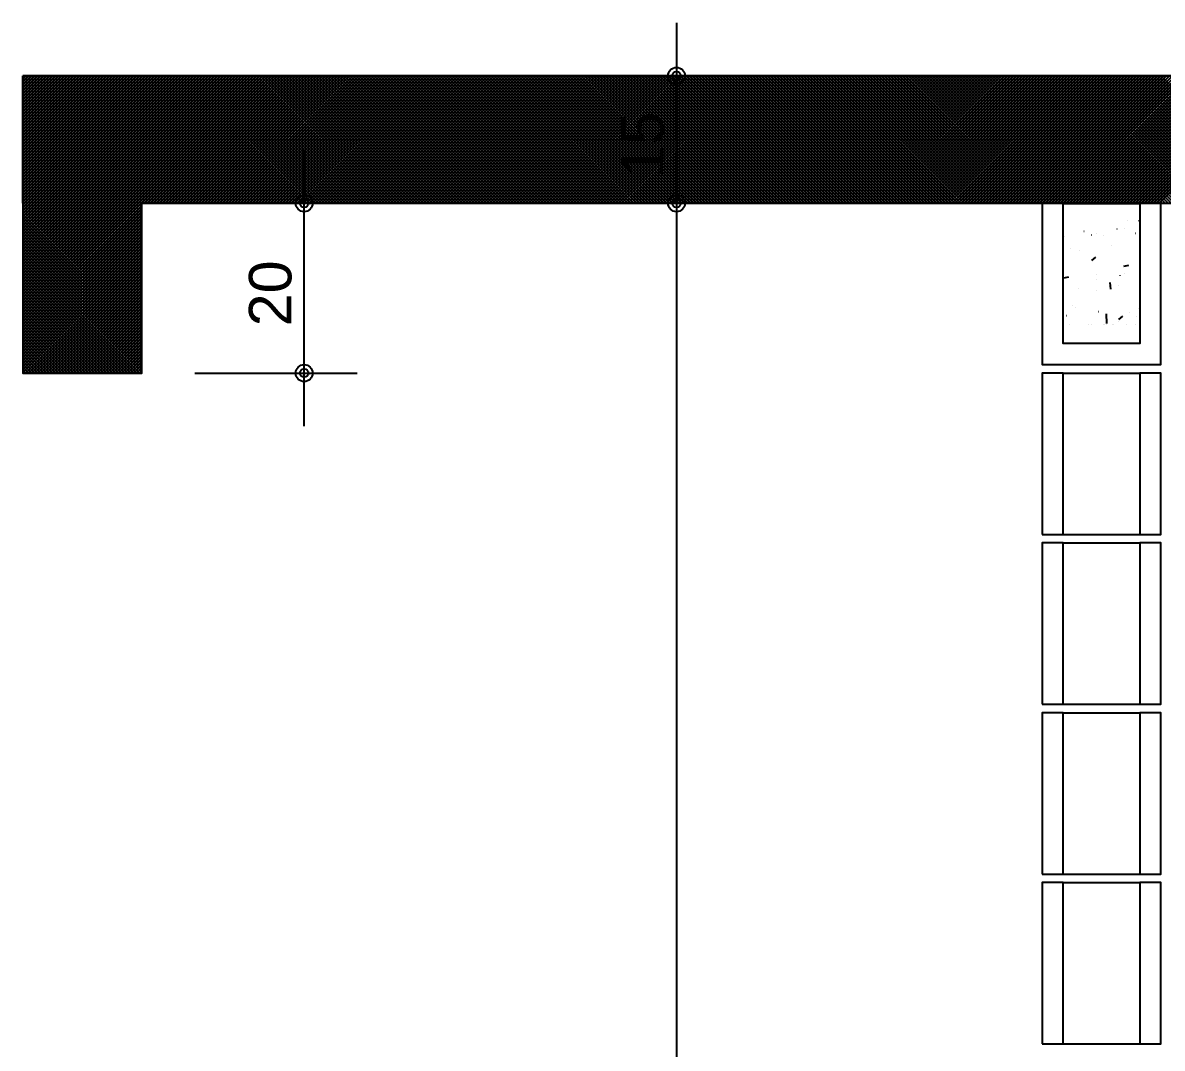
# Model space of a CAD drawing. Extents: x 0 to 119, y 0 to 84.
# Drawn here: x 46.66 to 52.02, y 41 to 45.83 of the extents above; entities that cross this region are included whole.
import ezdxf

# ---------------------------------------------------------------- set-up
doc = ezdxf.new("R2010")
doc.units = 0
doc.header["$MEASUREMENT"] = 0
for name, color, linetype in [('10', 252, 'CONTINUOUS'), ('29', 9, 'CONTINUOUS'), ('32', 250, 'CONTINUOUS'), ('6', 178, 'CONTINUOUS'), ('9', 8, 'CONTINUOUS')]:
    doc.layers.add(name, color=color, linetype=linetype)
doc.styles.add('TQS_ARIAL', font='arial.ttf')

msp = doc.modelspace()

# ---------------------------------------------------------------- linework, layer by layer
at = {"layer": '10', "color": 252, "linetype": 'Continuous'}
for p, q in [((51.556055, 44.979091), (51.916055, 44.979091)), ((51.556055, 44.978013), (51.916055, 44.978013)), ((51.556055, 44.978013), (51.916055, 44.978013)), ((51.556055, 44.179091), (51.916055, 44.179091)), ((51.556055, 43.419091), (51.916055, 43.419091)), ((51.556055, 43.379091), (51.916055, 43.379091)), ((51.556055, 42.619091), (51.916055, 42.619091)), ((51.556055, 42.579091), (51.916055, 42.579091)), ((51.556055, 41.819091), (51.916055, 41.819091)), ((51.556055, 41.779091), (51.916055, 41.779091)), ((51.556055, 41.019091), (51.916055, 41.019091))]:
    msp.add_line(p, q, dxfattribs=at)
for points in [[(51.556055, 44.979091), (51.456055, 44.979091), (51.456055, 44.219091), (52.016055, 44.219091), (52.016055, 44.979091), (51.916055, 44.979091), (51.916055, 44.319091), (51.556055, 44.319091), (51.556055, 44.979091)], [(51.456055, 43.419091), (51.556055, 43.419091), (51.556055, 44.179091), (51.456055, 44.179091), (51.456055, 43.419091)], [(51.916055, 43.419091), (52.016055, 43.419091), (52.016055, 44.179091), (51.916055, 44.179091), (51.916055, 43.419091)], [(51.456055, 42.619091), (51.556055, 42.619091), (51.556055, 43.379091), (51.456055, 43.379091), (51.456055, 42.619091)], [(51.916055, 42.619091), (52.016055, 42.619091), (52.016055, 43.379091), (51.916055, 43.379091), (51.916055, 42.619091)], [(51.456055, 41.819091), (51.556055, 41.819091), (51.556055, 42.579091), (51.456055, 42.579091), (51.456055, 41.819091)], [(51.916055, 41.819091), (52.016055, 41.819091), (52.016055, 42.579091), (51.916055, 42.579091), (51.916055, 41.819091)], [(51.456055, 41.019091), (51.556055, 41.019091), (51.556055, 41.779091), (51.456055, 41.779091), (51.456055, 41.019091)], [(51.916055, 41.019091), (52.016055, 41.019091), (52.016055, 41.779091), (51.916055, 41.779091), (51.916055, 41.019091)]]:
    msp.add_lwpolyline(points, dxfattribs=at)
at = {"layer": '29', "color": 9, "linetype": 'Continuous'}
for p, q in [((46.656055, 45.579091), (47.255918, 44.979091)), ((46.656055, 44.421598), (47.813548, 45.579091)), ((46.656055, 44.43574), (47.799406, 45.579091)), ((46.656055, 44.449882), (47.785264, 45.579091)), ((46.656055, 44.464024), (47.771122, 45.579091)), ((46.656055, 44.478166), (47.75698, 45.579091)), ((46.656055, 44.492308), (47.742838, 45.579091)), ((46.656055, 44.506451), (47.728696, 45.579091)), ((46.656055, 44.520593), (47.714553, 45.579091)), ((46.656055, 44.534735), (47.700411, 45.579091)), ((46.656055, 44.548877), (47.686269, 45.579091)), ((46.656055, 44.563019), (47.672127, 45.579091)), ((46.656055, 44.577161), (47.657985, 45.579091)), ((46.656055, 44.591303), (47.643843, 45.579091)), ((46.656055, 44.605445), (47.629701, 45.579091)), ((46.656055, 44.619588), (47.615558, 45.579091)), ((46.656055, 44.63373), (47.601416, 45.579091)), ((46.656055, 44.647872), (47.587274, 45.579091)), ((46.656055, 44.662014), (47.573132, 45.579091)), ((46.656055, 44.676156), (47.55899, 45.579091)), ((46.656055, 44.690298), (47.544848, 45.579091)), ((46.656055, 44.70444), (47.530706, 45.579091)), ((46.656055, 44.718583), (47.516564, 45.579091)), ((46.656055, 44.732725), (47.502421, 45.579091)), ((46.656055, 44.746867), (47.488279, 45.579091)), ((46.656055, 44.761009), (47.474137, 45.579091)), ((46.656055, 44.775151), (47.459995, 45.579091)), ((46.656055, 44.789293), (47.445853, 45.579091)), ((46.656055, 44.803435), (47.431711, 45.579091)), ((46.656055, 44.817578), (47.417569, 45.579091)), ((46.656055, 44.83172), (47.403426, 45.579091)), ((46.656055, 44.845862), (47.389284, 45.579091)), ((46.656055, 44.860004), (47.375142, 45.579091)), ((46.656055, 44.874146), (47.361, 45.579091)), ((46.656055, 44.888288), (47.346858, 45.579091)), ((46.656055, 44.90243), (47.332716, 45.579091)), ((46.656055, 44.916572), (47.318574, 45.579091)), ((46.656055, 44.930715), (47.304431, 45.579091)), ((46.656055, 44.944857), (47.290289, 45.579091)), ((46.656055, 44.958999), (47.276147, 45.579091)), ((46.656055, 44.973141), (47.262005, 45.579091)), ((46.656055, 44.987283), (47.247863, 45.579091)), ((46.656055, 45.001425), (47.233721, 45.579091)), ((46.656055, 45.015567), (47.219579, 45.579091)), ((46.656055, 45.02971), (47.205437, 45.579091)), ((46.656055, 45.043852), (47.191294, 45.579091)), ((46.656055, 45.057994), (47.177152, 45.579091)), ((46.656055, 45.072136), (47.16301, 45.579091)), ((46.656055, 45.086278), (47.148868, 45.579091)), ((46.656055, 45.10042), (47.134726, 45.579091)), ((46.656055, 45.114562), (47.120584, 45.579091)), ((46.656055, 45.128705), (47.106442, 45.579091)), ((46.656055, 45.142847), (47.092299, 45.579091)), ((46.656055, 45.156989), (47.078157, 45.579091)), ((46.656055, 45.171131), (47.064015, 45.579091)), ((46.656055, 45.185273), (47.049873, 45.579091)), ((46.656055, 45.199415), (47.035731, 45.579091)), ((46.656055, 45.213557), (47.021589, 45.579091)), ((46.656055, 45.227699), (47.007447, 45.579091)), ((46.656055, 45.241842), (46.993304, 45.579091)), ((46.656055, 45.255984), (46.979162, 45.579091)), ((46.656055, 45.270126), (46.96502, 45.579091)), ((46.656055, 45.284268), (46.950878, 45.579091)), ((46.656055, 45.29841), (46.936736, 45.579091)), ((46.656055, 45.312552), (46.922594, 45.579091)), ((46.656055, 45.326694), (46.908452, 45.579091)), ((46.656055, 45.340837), (46.89431, 45.579091)), ((46.656055, 45.354979), (46.880167, 45.579091)), ((46.656055, 45.369121), (46.866025, 45.579091)), ((46.656055, 45.383263), (46.851883, 45.579091)), ((46.656055, 45.397405), (46.837741, 45.579091)), ((46.656055, 45.411547), (46.823599, 45.579091)), ((46.656055, 45.425689), (46.809457, 45.579091)), ((46.656055, 45.439831), (46.795315, 45.579091)), ((46.656055, 45.453974), (46.781172, 45.579091)), ((46.656055, 45.468116), (46.76703, 45.579091)), ((46.656055, 45.482258), (46.752888, 45.579091)), ((46.656055, 45.4964), (46.738746, 45.579091)), ((46.656055, 45.510542), (46.724604, 45.579091)), ((46.656055, 45.524684), (46.710462, 45.579091)), ((46.656055, 45.538826), (46.69632, 45.579091)), ((46.656055, 45.552969), (46.682178, 45.579091)), ((46.656055, 45.567111), (46.668035, 45.579091)), ((46.656055, 45.564811), (47.241775, 44.979091)), ((46.67006, 45.579091), (47.27006, 44.979091)), ((46.684202, 45.579091), (47.284202, 44.979091)), ((46.698344, 45.579091), (47.298344, 44.979091)), ((46.712486, 45.579091), (47.312486, 44.979091)), ((46.726628, 45.579091), (47.326628, 44.979091)), ((46.74077, 45.579091), (47.34077, 44.979091)), ((46.754913, 45.579091), (47.354913, 44.979091)), ((46.769055, 45.579091), (47.369055, 44.979091)), ((46.783197, 45.579091), (47.383197, 44.979091)), ((46.797339, 45.579091), (47.397339, 44.979091)), ((46.811481, 45.579091), (47.411481, 44.979091)), ((46.825623, 45.579091), (47.425623, 44.979091)), ((46.839765, 45.579091), (47.439765, 44.979091)), ((46.853908, 45.579091), (47.453908, 44.979091)), ((46.86805, 45.579091), (47.46805, 44.979091)), ((46.882192, 45.579091), (47.482192, 44.979091)), ((46.896334, 45.579091), (47.496334, 44.979091)), ((46.910476, 45.579091), (47.510476, 44.979091)), ((46.924618, 45.579091), (47.524618, 44.979091)), ((46.93876, 45.579091), (47.53876, 44.979091)), ((46.952902, 45.579091), (47.552902, 44.979091)), ((46.967045, 45.579091), (47.567045, 44.979091)), ((46.981187, 45.579091), (47.581187, 44.979091)), ((46.995329, 45.579091), (47.595329, 44.979091)), ((47.009471, 45.579091), (47.609471, 44.979091)), ((47.023613, 45.579091), (47.623613, 44.979091)), ((47.037755, 45.579091), (47.637755, 44.979091)), ((47.051897, 45.579091), (47.651897, 44.979091)), ((47.06604, 45.579091), (47.66604, 44.979091)), ((47.080182, 45.579091), (47.680182, 44.979091)), ((47.094324, 45.579091), (47.694324, 44.979091)), ((47.108466, 45.579091), (47.708466, 44.979091)), ((47.122608, 45.579091), (47.722608, 44.979091)), ((47.13675, 45.579091), (47.73675, 44.979091)), ((47.150892, 45.579091), (47.750892, 44.979091)), ((47.165034, 45.579091), (47.765034, 44.979091)), ((47.179177, 45.579091), (47.779177, 44.979091)), ((47.193319, 45.579091), (47.793319, 44.979091)), ((47.207461, 45.579091), (47.807461, 44.979091)), ((47.221603, 45.579091), (47.821603, 44.979091)), ((47.22769, 44.979091), (47.82769, 45.579091)), ((47.235745, 45.579091), (47.835745, 44.979091)), ((47.241833, 44.979091), (47.841833, 45.579091)), ((47.249887, 45.579091), (47.849887, 44.979091)), ((47.255975, 44.979091), (47.855975, 45.579091)), ((47.264029, 45.579091), (47.864029, 44.979091)), ((47.270117, 44.979091), (47.870117, 45.579091)), ((47.278172, 45.579091), (47.878172, 44.979091)), ((47.284259, 44.979091), (47.884259, 45.579091)), ((47.292314, 45.579091), (47.892314, 44.979091)), ((47.298401, 44.979091), (47.898401, 45.579091)), ((47.306456, 45.579091), (47.906456, 44.979091)), ((47.312543, 44.979091), (47.912543, 45.579091)), ((47.320598, 45.579091), (47.920598, 44.979091)), ((47.326685, 44.979091), (47.926685, 45.579091)), ((47.33474, 45.579091), (47.93474, 44.979091)), ((47.340828, 44.979091), (47.940828, 45.579091)), ((47.348882, 45.579091), (47.948882, 44.979091)), ((47.35497, 44.979091), (47.95497, 45.579091)), ((47.363024, 45.579091), (47.963024, 44.979091)), ((47.369112, 44.979091), (47.969112, 45.579091)), ((47.377167, 45.579091), (47.977167, 44.979091)), ((47.383254, 44.979091), (47.983254, 45.579091)), ((47.391309, 45.579091), (47.991309, 44.979091)), ((47.397396, 44.979091), (47.997396, 45.579091)), ((47.405451, 45.579091), (48.005451, 44.979091)), ((47.411538, 44.979091), (48.011538, 45.579091)), ((47.419593, 45.579091), (48.019593, 44.979091)), ((47.42568, 44.979091), (48.02568, 45.579091)), ((47.433735, 45.579091), (48.033735, 44.979091)), ((47.439823, 44.979091), (48.039823, 45.579091)), ((47.447877, 45.579091), (48.047877, 44.979091)), ((47.453965, 44.979091), (48.053965, 45.579091)), ((47.462019, 45.579091), (48.062019, 44.979091)), ((47.468107, 44.979091), (48.068107, 45.579091)), ((47.476161, 45.579091), (48.076161, 44.979091)), ((47.482249, 44.979091), (48.082249, 45.579091)), ((47.490304, 45.579091), (48.090304, 44.979091)), ((47.496391, 44.979091), (48.096391, 45.579091)), ((47.504446, 45.579091), (48.104446, 44.979091)), ((47.510533, 44.979091), (48.110533, 45.579091)), ((47.518588, 45.579091), (48.118588, 44.979091)), ((47.524675, 44.979091), (48.124675, 45.579091)), ((47.53273, 45.579091), (48.13273, 44.979091)), ((47.538817, 44.979091), (48.138817, 45.579091)), ((47.546872, 45.579091), (48.146872, 44.979091)), ((47.55296, 44.979091), (48.15296, 45.579091)), ((47.561014, 45.579091), (48.161014, 44.979091)), ((47.567102, 44.979091), (48.167102, 45.579091)), ((47.575156, 45.579091), (48.175156, 44.979091)), ((47.581244, 44.979091), (48.181244, 45.579091)), ((47.589299, 45.579091), (48.189299, 44.979091)), ((47.595386, 44.979091), (48.195386, 45.579091)), ((47.603441, 45.579091), (48.203441, 44.979091)), ((47.609528, 44.979091), (48.209528, 45.579091)), ((47.617583, 45.579091), (48.217583, 44.979091)), ((47.62367, 44.979091), (48.22367, 45.579091)), ((47.631725, 45.579091), (48.231725, 44.979091)), ((47.637812, 44.979091), (48.237812, 45.579091)), ((47.645867, 45.579091), (48.245867, 44.979091)), ((47.651955, 44.979091), (48.251955, 45.579091)), ((47.660009, 45.579091), (48.260009, 44.979091)), ((47.666097, 44.979091), (48.266097, 45.579091)), ((47.674151, 45.579091), (48.274151, 44.979091)), ((47.680239, 44.979091), (48.280239, 45.579091)), ((47.688294, 45.579091), (48.288294, 44.979091)), ((47.694381, 44.979091), (48.294381, 45.579091)), ((47.702436, 45.579091), (48.302436, 44.979091)), ((47.708523, 44.979091), (48.308523, 45.579091)), ((47.716578, 45.579091), (48.316578, 44.979091)), ((47.722665, 44.979091), (48.322665, 45.579091)), ((47.73072, 45.579091), (48.33072, 44.979091)), ((47.736807, 44.979091), (48.336807, 45.579091)), ((47.744862, 45.579091), (48.344862, 44.979091)), ((47.75095, 44.979091), (48.35095, 45.579091)), ((47.759004, 45.579091), (48.359004, 44.979091)), ((47.765092, 44.979091), (48.365092, 45.579091)), ((47.773146, 45.579091), (48.373146, 44.979091)), ((47.779234, 44.979091), (48.379234, 45.579091)), ((47.787288, 45.579091), (48.387288, 44.979091)), ((47.793376, 44.979091), (48.393376, 45.579091)), ((47.801431, 45.579091), (48.401431, 44.979091)), ((47.807518, 44.979091), (48.407518, 45.579091)), ((47.815573, 45.579091), (48.415573, 44.979091)), ((47.82166, 44.979091), (48.42166, 45.579091)), ((47.829715, 45.579091), (48.429715, 44.979091)), ((47.835802, 44.979091), (48.435802, 45.579091)), ((47.843857, 45.579091), (48.443857, 44.979091)), ((47.849944, 44.979091), (48.449944, 45.579091)), ((47.857999, 45.579091), (48.457999, 44.979091)), ((47.864087, 44.979091), (48.464087, 45.579091)), ((47.872141, 45.579091), (48.472141, 44.979091)), ((47.878229, 44.979091), (48.478229, 45.579091)), ((47.886283, 45.579091), (48.486283, 44.979091)), ((47.892371, 44.979091), (48.492371, 45.579091)), ((47.900426, 45.579091), (48.500426, 44.979091)), ((47.906513, 44.979091), (48.506513, 45.579091)), ((47.914568, 45.579091), (48.514568, 44.979091)), ((47.920655, 44.979091), (48.520655, 45.579091)), ((47.92871, 45.579091), (48.52871, 44.979091)), ((47.934797, 44.979091), (48.534797, 45.579091)), ((47.942852, 45.579091), (48.542852, 44.979091)), ((47.948939, 44.979091), (48.548939, 45.579091)), ((47.956994, 45.579091), (48.556994, 44.979091)), ((47.963082, 44.979091), (48.563082, 45.579091)), ((47.971136, 45.579091), (48.571136, 44.979091)), ((47.977224, 44.979091), (48.577224, 45.579091)), ((47.985278, 45.579091), (48.585278, 44.979091)), ((47.991366, 44.979091), (48.591366, 45.579091)), ((47.99942, 45.579091), (48.59942, 44.979091)), ((48.005508, 44.979091), (48.605508, 45.579091)), ((48.013563, 45.579091), (48.613563, 44.979091)), ((48.01965, 44.979091), (48.61965, 45.579091)), ((48.027705, 45.579091), (48.627705, 44.979091)), ((48.033792, 44.979091), (48.633792, 45.579091)), ((48.041847, 45.579091), (48.641847, 44.979091)), ((48.047934, 44.979091), (48.647934, 45.579091)), ((48.055989, 45.579091), (48.655989, 44.979091)), ((48.062076, 44.979091), (48.662076, 45.579091)), ((48.070131, 45.579091), (48.670131, 44.979091)), ((48.076219, 44.979091), (48.676219, 45.579091)), ((48.084273, 45.579091), (48.684273, 44.979091)), ((48.090361, 44.979091), (48.690361, 45.579091)), ((48.098415, 45.579091), (48.698415, 44.979091)), ((48.104503, 44.979091), (48.704503, 45.579091)), ((48.112558, 45.579091), (48.712558, 44.979091)), ((48.118645, 44.979091), (48.718645, 45.579091)), ((48.1267, 45.579091), (48.7267, 44.979091)), ((48.132787, 44.979091), (48.732787, 45.579091)), ((48.140842, 45.579091), (48.740842, 44.979091)), ((48.146929, 44.979091), (48.746929, 45.579091)), ((48.154984, 45.579091), (48.754984, 44.979091)), ((48.161071, 44.979091), (48.761071, 45.579091)), ((48.169126, 45.579091), (48.769126, 44.979091)), ((48.175214, 44.979091), (48.775214, 45.579091)), ((48.183268, 45.579091), (48.783268, 44.979091)), ((48.189356, 44.979091), (48.789356, 45.579091)), ((48.19741, 45.579091), (48.79741, 44.979091)), ((48.203498, 44.979091), (48.803498, 45.579091)), ((48.211553, 45.579091), (48.811553, 44.979091)), ((48.21764, 44.979091), (48.81764, 45.579091)), ((48.225695, 45.579091), (48.825695, 44.979091)), ((48.231782, 44.979091), (48.831782, 45.579091)), ((48.239837, 45.579091), (48.839837, 44.979091)), ((48.245924, 44.979091), (48.845924, 45.579091)), ((48.253979, 45.579091), (48.853979, 44.979091)), ((48.260066, 44.979091), (48.860066, 45.579091)), ((48.268121, 45.579091), (48.868121, 44.979091)), ((48.274209, 44.979091), (48.874209, 45.579091)), ((48.282263, 45.579091), (48.882263, 44.979091)), ((48.288351, 44.979091), (48.888351, 45.579091)), ((48.296405, 45.579091), (48.896405, 44.979091)), ((48.302493, 44.979091), (48.902493, 45.579091)), ((48.310547, 45.579091), (48.910547, 44.979091)), ((48.316635, 44.979091), (48.916635, 45.579091)), ((48.32469, 45.579091), (48.92469, 44.979091)), ((48.330777, 44.979091), (48.930777, 45.579091)), ((48.338832, 45.579091), (48.938832, 44.979091)), ((48.344919, 44.979091), (48.944919, 45.579091)), ((48.352974, 45.579091), (48.952974, 44.979091)), ((48.359061, 44.979091), (48.959061, 45.579091)), ((48.367116, 45.579091), (48.967116, 44.979091)), ((48.373203, 44.979091), (48.973203, 45.579091)), ((48.381258, 45.579091), (48.981258, 44.979091)), ((48.387346, 44.979091), (48.987346, 45.579091)), ((48.3954, 45.579091), (48.9954, 44.979091)), ((48.401488, 44.979091), (49.001488, 45.579091)), ((48.409542, 45.579091), (49.009542, 44.979091)), ((48.41563, 44.979091), (49.01563, 45.579091)), ((48.423685, 45.579091), (49.023685, 44.979091)), ((48.429772, 44.979091), (49.029772, 45.579091)), ((48.437827, 45.579091), (49.037827, 44.979091)), ((48.443914, 44.979091), (49.043914, 45.579091)), ((48.451969, 45.579091), (49.051969, 44.979091)), ((48.458056, 44.979091), (49.058056, 45.579091)), ((48.466111, 45.579091), (49.066111, 44.979091)), ((48.472198, 44.979091), (49.072198, 45.579091)), ((48.480253, 45.579091), (49.080253, 44.979091)), ((48.486341, 44.979091), (49.086341, 45.579091)), ((48.494395, 45.579091), (49.094395, 44.979091)), ((48.500483, 44.979091), (49.100483, 45.579091)), ((48.508537, 45.579091), (49.108537, 44.979091)), ((48.514625, 44.979091), (49.114625, 45.579091)), ((48.52268, 45.579091), (49.12268, 44.979091)), ((48.528767, 44.979091), (49.128767, 45.579091)), ((48.536822, 45.579091), (49.136822, 44.979091)), ((48.542909, 44.979091), (49.142909, 45.579091)), ((48.550964, 45.579091), (49.150964, 44.979091)), ((48.557051, 44.979091), (49.157051, 45.579091)), ((48.565106, 45.579091), (49.165106, 44.979091)), ((48.571193, 44.979091), (49.171193, 45.579091)), ((48.579248, 45.579091), (49.179248, 44.979091)), ((48.585336, 44.979091), (49.185336, 45.579091)), ((48.59339, 45.579091), (49.19339, 44.979091)), ((48.599478, 44.979091), (49.199478, 45.579091)), ((48.607532, 45.579091), (49.207532, 44.979091)), ((48.61362, 44.979091), (49.21362, 45.579091)), ((48.621674, 45.579091), (49.221674, 44.979091)), ((48.627762, 44.979091), (49.227762, 45.579091)), ((48.635817, 45.579091), (49.235817, 44.979091)), ((48.641904, 44.979091), (49.241904, 45.579091)), ((48.649959, 45.579091), (49.249959, 44.979091)), ((48.656046, 44.979091), (49.256046, 45.579091)), ((48.664101, 45.579091), (49.264101, 44.979091)), ((48.670188, 44.979091), (49.270188, 45.579091)), ((48.678243, 45.579091), (49.278243, 44.979091)), ((48.68433, 44.979091), (49.28433, 45.579091)), ((48.692385, 45.579091), (49.292385, 44.979091)), ((48.698473, 44.979091), (49.298473, 45.579091)), ((48.706527, 45.579091), (49.306527, 44.979091)), ((48.712615, 44.979091), (49.312615, 45.579091)), ((48.720669, 45.579091), (49.320669, 44.979091)), ((48.726757, 44.979091), (49.326757, 45.579091)), ((48.734812, 45.579091), (49.334812, 44.979091)), ((48.740899, 44.979091), (49.340899, 45.579091)), ((48.748954, 45.579091), (49.348954, 44.979091)), ((48.755041, 44.979091), (49.355041, 45.579091)), ((48.763096, 45.579091), (49.363096, 44.979091)), ((48.769183, 44.979091), (49.369183, 45.579091)), ((48.777238, 45.579091), (49.377238, 44.979091)), ((48.783325, 44.979091), (49.383325, 45.579091)), ((48.79138, 45.579091), (49.39138, 44.979091)), ((48.797468, 44.979091), (49.397468, 45.579091)), ((48.805522, 45.579091), (49.405522, 44.979091)), ((48.81161, 44.979091), (49.41161, 45.579091)), ((48.819664, 45.579091), (49.419664, 44.979091)), ((48.825752, 44.979091), (49.425752, 45.579091)), ((48.833806, 45.579091), (49.433806, 44.979091)), ((48.839894, 44.979091), (49.439894, 45.579091)), ((48.847949, 45.579091), (49.447949, 44.979091)), ((48.854036, 44.979091), (49.454036, 45.579091)), ((48.862091, 45.579091), (49.462091, 44.979091)), ((48.868178, 44.979091), (49.468178, 45.579091)), ((48.876233, 45.579091), (49.476233, 44.979091)), ((48.88232, 44.979091), (49.48232, 45.579091)), ((48.890375, 45.579091), (49.490375, 44.979091)), ((48.896463, 44.979091), (49.496463, 45.579091)), ((48.904517, 45.579091), (49.504517, 44.979091)), ((48.910605, 44.979091), (49.510605, 45.579091)), ((48.918659, 45.579091), (49.518659, 44.979091)), ((48.924747, 44.979091), (49.524747, 45.579091)), ((48.932801, 45.579091), (49.532801, 44.979091)), ((48.938889, 44.979091), (49.538889, 45.579091)), ((48.946944, 45.579091), (49.546944, 44.979091)), ((48.953031, 44.979091), (49.553031, 45.579091)), ((48.961086, 45.579091), (49.561086, 44.979091)), ((48.967173, 44.979091), (49.567173, 45.579091)), ((48.975228, 45.579091), (49.575228, 44.979091)), ((48.981315, 44.979091), (49.581315, 45.579091)), ((48.98937, 45.579091), (49.58937, 44.979091)), ((48.995457, 44.979091), (49.595457, 45.579091)), ((49.003512, 45.579091), (49.603512, 44.979091)), ((49.0096, 44.979091), (49.6096, 45.579091)), ((49.017654, 45.579091), (49.617654, 44.979091)), ((49.023742, 44.979091), (49.623742, 45.579091)), ((49.031796, 45.579091), (49.631796, 44.979091)), ((49.037884, 44.979091), (49.637884, 45.579091)), ((49.045939, 45.579091), (49.645939, 44.979091)), ((49.052026, 44.979091), (49.652026, 45.579091)), ((49.060081, 45.579091), (49.660081, 44.979091)), ((49.066168, 44.979091), (49.666168, 45.579091)), ((49.074223, 45.579091), (49.674223, 44.979091)), ((49.08031, 44.979091), (49.68031, 45.579091)), ((49.088365, 45.579091), (49.688365, 44.979091)), ((49.094452, 44.979091), (49.694452, 45.579091)), ((49.102507, 45.579091), (49.702507, 44.979091)), ((49.108595, 44.979091), (49.708595, 45.579091)), ((49.116649, 45.579091), (49.716649, 44.979091)), ((49.122737, 44.979091), (49.722737, 45.579091)), ((49.130791, 45.579091), (49.730791, 44.979091)), ((49.136879, 44.979091), (49.736879, 45.579091)), ((49.144933, 45.579091), (49.744933, 44.979091)), ((49.151021, 44.979091), (49.751021, 45.579091)), ((49.159076, 45.579091), (49.759076, 44.979091)), ((49.165163, 44.979091), (49.765163, 45.579091)), ((49.173218, 45.579091), (49.773218, 44.979091)), ((49.179305, 44.979091), (49.779305, 45.579091)), ((49.18736, 45.579091), (49.78736, 44.979091)), ((49.193447, 44.979091), (49.793447, 45.579091)), ((49.201502, 45.579091), (49.801502, 44.979091)), ((49.207589, 44.979091), (49.807589, 45.579091)), ((49.215644, 45.579091), (49.815644, 44.979091)), ((49.221732, 44.979091), (49.821732, 45.579091)), ((49.229786, 45.579091), (49.829786, 44.979091)), ((49.235874, 44.979091), (49.835874, 45.579091)), ((49.243928, 45.579091), (49.843928, 44.979091)), ((49.250016, 44.979091), (49.850016, 45.579091)), ((49.258071, 45.579091), (49.858071, 44.979091)), ((49.264158, 44.979091), (49.864158, 45.579091)), ((49.272213, 45.579091), (49.872213, 44.979091)), ((49.2783, 44.979091), (49.8783, 45.579091)), ((49.286355, 45.579091), (49.886355, 44.979091)), ((49.292442, 44.979091), (49.892442, 45.579091)), ((49.300497, 45.579091), (49.900497, 44.979091)), ((49.306584, 44.979091), (49.906584, 45.579091)), ((49.314639, 45.579091), (49.914639, 44.979091)), ((49.320727, 44.979091), (49.920727, 45.579091)), ((49.328781, 45.579091), (49.928781, 44.979091)), ((49.334869, 44.979091), (49.934869, 45.579091)), ((49.342923, 45.579091), (49.942923, 44.979091)), ((49.349011, 44.979091), (49.949011, 45.579091)), ((49.357066, 45.579091), (49.957066, 44.979091)), ((49.363153, 44.979091), (49.963153, 45.579091)), ((49.371208, 45.579091), (49.971208, 44.979091)), ((49.377295, 44.979091), (49.977295, 45.579091)), ((49.38535, 45.579091), (49.98535, 44.979091)), ((49.391437, 44.979091), (49.991437, 45.579091)), ((49.399492, 45.579091), (49.999492, 44.979091)), ((49.405579, 44.979091), (50.005579, 45.579091)), ((49.413634, 45.579091), (50.013634, 44.979091)), ((49.419722, 44.979091), (50.019722, 45.579091)), ((49.427776, 45.579091), (50.027776, 44.979091)), ((49.433864, 44.979091), (50.033864, 45.579091)), ((49.441918, 45.579091), (50.041918, 44.979091)), ((49.448006, 44.979091), (50.048006, 45.579091)), ((49.45606, 45.579091), (50.05606, 44.979091)), ((49.462148, 44.979091), (50.062148, 45.579091)), ((49.470203, 45.579091), (50.070203, 44.979091)), ((49.47629, 44.979091), (50.07629, 45.579091)), ((49.484345, 45.579091), (50.084345, 44.979091)), ((49.490432, 44.979091), (50.090432, 45.579091)), ((49.498487, 45.579091), (50.098487, 44.979091)), ((49.504574, 44.979091), (50.104574, 45.579091)), ((49.512629, 45.579091), (50.112629, 44.979091)), ((49.518716, 44.979091), (50.118716, 45.579091)), ((49.526771, 45.579091), (50.126771, 44.979091)), ((49.532859, 44.979091), (50.132859, 45.579091)), ((49.540913, 45.579091), (50.140913, 44.979091)), ((49.547001, 44.979091), (50.147001, 45.579091)), ((49.555055, 45.579091), (50.155055, 44.979091)), ((49.561143, 44.979091), (50.161143, 45.579091)), ((49.569198, 45.579091), (50.169198, 44.979091)), ((49.575285, 44.979091), (50.175285, 45.579091)), ((49.58334, 45.579091), (50.18334, 44.979091)), ((49.589427, 44.979091), (50.189427, 45.579091)), ((49.597482, 45.579091), (50.197482, 44.979091)), ((49.603569, 44.979091), (50.203569, 45.579091)), ((49.611624, 45.579091), (50.211624, 44.979091)), ((49.617711, 44.979091), (50.217711, 45.579091)), ((49.625766, 45.579091), (50.225766, 44.979091)), ((49.631854, 44.979091), (50.231854, 45.579091)), ((49.639908, 45.579091), (50.239908, 44.979091)), ((49.645996, 44.979091), (50.245996, 45.579091)), ((49.65405, 45.579091), (50.25405, 44.979091)), ((49.660138, 44.979091), (50.260138, 45.579091)), ((49.668192, 45.579091), (50.268192, 44.979091)), ((49.67428, 44.979091), (50.27428, 45.579091)), ((49.682335, 45.579091), (50.282335, 44.979091)), ((49.688422, 44.979091), (50.288422, 45.579091)), ((49.696477, 45.579091), (50.296477, 44.979091)), ((49.702564, 44.979091), (50.302564, 45.579091)), ((49.710619, 45.579091), (50.310619, 44.979091)), ((49.716706, 44.979091), (50.316706, 45.579091)), ((49.724761, 45.579091), (50.324761, 44.979091)), ((49.730849, 44.979091), (50.330849, 45.579091)), ((49.738903, 45.579091), (50.338903, 44.979091)), ((49.744991, 44.979091), (50.344991, 45.579091)), ((49.753045, 45.579091), (50.353045, 44.979091)), ((49.759133, 44.979091), (50.359133, 45.579091)), ((49.767187, 45.579091), (50.367187, 44.979091)), ((49.773275, 44.979091), (50.373275, 45.579091)), ((49.78133, 45.579091), (50.38133, 44.979091)), ((49.787417, 44.979091), (50.387417, 45.579091)), ((49.795472, 45.579091), (50.395472, 44.979091)), ((49.801559, 44.979091), (50.401559, 45.579091)), ((49.809614, 45.579091), (50.409614, 44.979091)), ((49.815701, 44.979091), (50.415701, 45.579091)), ((49.823756, 45.579091), (50.423756, 44.979091)), ((49.829843, 44.979091), (50.429843, 45.579091)), ((49.837898, 45.579091), (50.437898, 44.979091)), ((49.843986, 44.979091), (50.443986, 45.579091)), ((49.85204, 45.579091), (50.45204, 44.979091)), ((49.858128, 44.979091), (50.458128, 45.579091)), ((49.866182, 45.579091), (50.466182, 44.979091)), ((49.87227, 44.979091), (50.47227, 45.579091)), ((49.880325, 45.579091), (50.480325, 44.979091)), ((49.886412, 44.979091), (50.486412, 45.579091)), ((49.894467, 45.579091), (50.494467, 44.979091)), ((49.900554, 44.979091), (50.500554, 45.579091)), ((49.908609, 45.579091), (50.508609, 44.979091)), ((49.914696, 44.979091), (50.514696, 45.579091)), ((49.922751, 45.579091), (50.522751, 44.979091)), ((49.928838, 44.979091), (50.528838, 45.579091)), ((49.936893, 45.579091), (50.536893, 44.979091)), ((49.942981, 44.979091), (50.542981, 45.579091)), ((49.951035, 45.579091), (50.551035, 44.979091)), ((49.957123, 44.979091), (50.557123, 45.579091)), ((49.965177, 45.579091), (50.565177, 44.979091)), ((49.971265, 44.979091), (50.571265, 45.579091)), ((49.979319, 45.579091), (50.579319, 44.979091)), ((49.985407, 44.979091), (50.585407, 45.579091)), ((49.993462, 45.579091), (50.593462, 44.979091)), ((49.999549, 44.979091), (50.599549, 45.579091)), ((50.007604, 45.579091), (50.607604, 44.979091)), ((50.013691, 44.979091), (50.613691, 45.579091)), ((50.021746, 45.579091), (50.621746, 44.979091)), ((50.027833, 44.979091), (50.627833, 45.579091)), ((50.035888, 45.579091), (50.635888, 44.979091)), ((50.041975, 44.979091), (50.641975, 45.579091)), ((50.05003, 45.579091), (50.65003, 44.979091)), ((50.056118, 44.979091), (50.656118, 45.579091)), ((50.064172, 45.579091), (50.664172, 44.979091)), ((50.07026, 44.979091), (50.67026, 45.579091)), ((50.078314, 45.579091), (50.678314, 44.979091)), ((50.084402, 44.979091), (50.684402, 45.579091)), ((50.092457, 45.579091), (50.692457, 44.979091)), ((50.098544, 44.979091), (50.698544, 45.579091)), ((50.106599, 45.579091), (50.706599, 44.979091)), ((50.112686, 44.979091), (50.712686, 45.579091)), ((50.120741, 45.579091), (50.720741, 44.979091)), ((50.126828, 44.979091), (50.726828, 45.579091)), ((50.134883, 45.579091), (50.734883, 44.979091)), ((50.14097, 44.979091), (50.74097, 45.579091)), ((50.149025, 45.579091), (50.749025, 44.979091)), ((50.155113, 44.979091), (50.755113, 45.579091)), ((50.163167, 45.579091), (50.763167, 44.979091)), ((50.169255, 44.979091), (50.769255, 45.579091)), ((50.177309, 45.579091), (50.777309, 44.979091)), ((50.183397, 44.979091), (50.783397, 45.579091)), ((50.191452, 45.579091), (50.791452, 44.979091)), ((50.197539, 44.979091), (50.797539, 45.579091)), ((50.205594, 45.579091), (50.805594, 44.979091)), ((50.211681, 44.979091), (50.811681, 45.579091)), ((50.219736, 45.579091), (50.819736, 44.979091)), ((50.225823, 44.979091), (50.825823, 45.579091)), ((50.233878, 45.579091), (50.833878, 44.979091)), ((50.239965, 44.979091), (50.839965, 45.579091)), ((50.24802, 45.579091), (50.84802, 44.979091)), ((50.254108, 44.979091), (50.854108, 45.579091)), ((50.262162, 45.579091), (50.862162, 44.979091)), ((50.26825, 44.979091), (50.86825, 45.579091)), ((50.276304, 45.579091), (50.876304, 44.979091)), ((50.282392, 44.979091), (50.882392, 45.579091)), ((50.290446, 45.579091), (50.890446, 44.979091)), ((50.296534, 44.979091), (50.896534, 45.579091)), ((50.304589, 45.579091), (50.904589, 44.979091)), ((50.310676, 44.979091), (50.910676, 45.579091)), ((50.318731, 45.579091), (50.918731, 44.979091)), ((50.324818, 44.979091), (50.924818, 45.579091)), ((50.332873, 45.579091), (50.932873, 44.979091)), ((50.33896, 44.979091), (50.93896, 45.579091)), ((50.347015, 45.579091), (50.947015, 44.979091)), ((50.353102, 44.979091), (50.953102, 45.579091)), ((50.361157, 45.579091), (50.961157, 44.979091)), ((50.367245, 44.979091), (50.967245, 45.579091)), ((50.375299, 45.579091), (50.975299, 44.979091)), ((50.381387, 44.979091), (50.981387, 45.579091)), ((50.389441, 45.579091), (50.989441, 44.979091)), ((50.395529, 44.979091), (50.995529, 45.579091)), ((50.403584, 45.579091), (51.003584, 44.979091)), ((50.409671, 44.979091), (51.009671, 45.579091)), ((50.417726, 45.579091), (51.017726, 44.979091)), ((50.423813, 44.979091), (51.023813, 45.579091)), ((50.431868, 45.579091), (51.031868, 44.979091)), ((50.437955, 44.979091), (51.037955, 45.579091)), ((50.44601, 45.579091), (51.04601, 44.979091)), ((50.452097, 44.979091), (51.052097, 45.579091)), ((50.460152, 45.579091), (51.060152, 44.979091)), ((50.46624, 44.979091), (51.06624, 45.579091)), ((50.474294, 45.579091), (51.074294, 44.979091)), ((50.480382, 44.979091), (51.080382, 45.579091)), ((50.488436, 45.579091), (51.088436, 44.979091)), ((50.494524, 44.979091), (51.094524, 45.579091)), ((50.502578, 45.579091), (51.102578, 44.979091)), ((50.508666, 44.979091), (51.108666, 45.579091)), ((50.516721, 45.579091), (51.116721, 44.979091)), ((50.522808, 44.979091), (51.122808, 45.579091)), ((50.530863, 45.579091), (51.130863, 44.979091)), ((50.53695, 44.979091), (51.13695, 45.579091)), ((50.545005, 45.579091), (51.145005, 44.979091)), ((50.551092, 44.979091), (51.151092, 45.579091)), ((50.559147, 45.579091), (51.159147, 44.979091)), ((50.565235, 44.979091), (51.165235, 45.579091)), ((50.573289, 45.579091), (51.173289, 44.979091)), ((50.579377, 44.979091), (51.179377, 45.579091)), ((50.587431, 45.579091), (51.187431, 44.979091)), ((50.593519, 44.979091), (51.193519, 45.579091)), ((50.601573, 45.579091), (51.201573, 44.979091)), ((50.607661, 44.979091), (51.207661, 45.579091)), ((50.615716, 45.579091), (51.215716, 44.979091)), ((50.621803, 44.979091), (51.221803, 45.579091)), ((50.629858, 45.579091), (51.229858, 44.979091)), ((50.635945, 44.979091), (51.235945, 45.579091)), ((50.644, 45.579091), (51.244, 44.979091)), ((50.650087, 44.979091), (51.250087, 45.579091)), ((50.658142, 45.579091), (51.258142, 44.979091)), ((50.664229, 44.979091), (51.264229, 45.579091)), ((50.672284, 45.579091), (51.272284, 44.979091)), ((50.678372, 44.979091), (51.278372, 45.579091)), ((50.686426, 45.579091), (51.286426, 44.979091)), ((50.692514, 44.979091), (51.292514, 45.579091)), ((50.700568, 45.579091), (51.300568, 44.979091)), ((50.706656, 44.979091), (51.306656, 45.579091)), ((50.714711, 45.579091), (51.314711, 44.979091)), ((50.720798, 44.979091), (51.320798, 45.579091)), ((50.728853, 45.579091), (51.328853, 44.979091)), ((50.73494, 44.979091), (51.33494, 45.579091)), ((50.742995, 45.579091), (51.342995, 44.979091)), ((50.749082, 44.979091), (51.349082, 45.579091)), ((50.757137, 45.579091), (51.357137, 44.979091)), ((50.763224, 44.979091), (51.363224, 45.579091)), ((50.771279, 45.579091), (51.371279, 44.979091)), ((50.777367, 44.979091), (51.377367, 45.579091)), ((50.785421, 45.579091), (51.385421, 44.979091)), ((50.791509, 44.979091), (51.391509, 45.579091)), ((50.799563, 45.579091), (51.399563, 44.979091)), ((50.805651, 44.979091), (51.405651, 45.579091)), ((50.813705, 45.579091), (51.413705, 44.979091)), ((50.819793, 44.979091), (51.419793, 45.579091)), ((50.827848, 45.579091), (51.427848, 44.979091)), ((50.833935, 44.979091), (51.433935, 45.579091)), ((50.84199, 45.579091), (51.44199, 44.979091)), ((50.848077, 44.979091), (51.448077, 45.579091)), ((50.856132, 45.579091), (51.456132, 44.979091)), ((50.862219, 44.979091), (51.462219, 45.579091)), ((50.870274, 45.579091), (51.470274, 44.979091)), ((50.876361, 44.979091), (51.476361, 45.579091)), ((50.884416, 45.579091), (51.484416, 44.979091)), ((50.890504, 44.979091), (51.490504, 45.579091)), ((50.898558, 45.579091), (51.498558, 44.979091)), ((50.904646, 44.979091), (51.504646, 45.579091)), ((50.9127, 45.579091), (51.5127, 44.979091)), ((50.918788, 44.979091), (51.518788, 45.579091)), ((50.926843, 45.579091), (51.526843, 44.979091)), ((50.93293, 44.979091), (51.53293, 45.579091)), ((50.940985, 45.579091), (51.540985, 44.979091)), ((50.947072, 44.979091), (51.547072, 45.579091)), ((50.955127, 45.579091), (51.555127, 44.979091)), ((50.961214, 44.979091), (51.561214, 45.579091)), ((50.969269, 45.579091), (51.569269, 44.979091)), ((50.975356, 44.979091), (51.575356, 45.579091)), ((50.983411, 45.579091), (51.583411, 44.979091)), ((50.989499, 44.979091), (51.589499, 45.579091)), ((50.997553, 45.579091), (51.597553, 44.979091)), ((51.003641, 44.979091), (51.603641, 45.579091)), ((51.011695, 45.579091), (51.611695, 44.979091)), ((51.017783, 44.979091), (51.617783, 45.579091)), ((51.025838, 45.579091), (51.625838, 44.979091)), ((51.031925, 44.979091), (51.631925, 45.579091)), ((51.03998, 45.579091), (51.63998, 44.979091)), ((51.046067, 44.979091), (51.646067, 45.579091)), ((51.054122, 45.579091), (51.654122, 44.979091)), ((51.060209, 44.979091), (51.660209, 45.579091)), ((51.068264, 45.579091), (51.668264, 44.979091)), ((51.074351, 44.979091), (51.674351, 45.579091)), ((51.082406, 45.579091), (51.682406, 44.979091)), ((51.088494, 44.979091), (51.688494, 45.579091)), ((51.096548, 45.579091), (51.696548, 44.979091)), ((51.102636, 44.979091), (51.702636, 45.579091)), ((51.11069, 45.579091), (51.71069, 44.979091)), ((51.116778, 44.979091), (51.716778, 45.579091)), ((51.124832, 45.579091), (51.724832, 44.979091)), ((51.13092, 44.979091), (51.73092, 45.579091)), ((51.138975, 45.579091), (51.738975, 44.979091)), ((51.145062, 44.979091), (51.745062, 45.579091)), ((51.153117, 45.579091), (51.753117, 44.979091)), ((51.159204, 44.979091), (51.759204, 45.579091)), ((51.167259, 45.579091), (51.767259, 44.979091)), ((51.173346, 44.979091), (51.773346, 45.579091)), ((51.181401, 45.579091), (51.781401, 44.979091)), ((51.187488, 44.979091), (51.787488, 45.579091)), ((51.195543, 45.579091), (51.795543, 44.979091)), ((51.201631, 44.979091), (51.801631, 45.579091)), ((51.209685, 45.579091), (51.809685, 44.979091)), ((51.215773, 44.979091), (51.815773, 45.579091)), ((51.223827, 45.579091), (51.823827, 44.979091)), ((51.229915, 44.979091), (51.829915, 45.579091)), ((51.23797, 45.579091), (51.83797, 44.979091)), ((51.244057, 44.979091), (51.844057, 45.579091)), ((51.252112, 45.579091), (51.852112, 44.979091)), ((51.258199, 44.979091), (51.858199, 45.579091)), ((51.266254, 45.579091), (51.866254, 44.979091)), ((51.272341, 44.979091), (51.872341, 45.579091)), ((51.280396, 45.579091), (51.880396, 44.979091)), ((51.286483, 44.979091), (51.886483, 45.579091)), ((51.294538, 45.579091), (51.894538, 44.979091)), ((51.300626, 44.979091), (51.900626, 45.579091)), ((51.30868, 45.579091), (51.90868, 44.979091)), ((51.314768, 44.979091), (51.914768, 45.579091)), ((51.322822, 45.579091), (51.922822, 44.979091)), ((51.32891, 44.979091), (51.92891, 45.579091)), ((51.336964, 45.579091), (51.936964, 44.979091)), ((51.343052, 44.979091), (51.943052, 45.579091)), ((51.351107, 45.579091), (51.951107, 44.979091)), ((51.357194, 44.979091), (51.957194, 45.579091)), ((51.365249, 45.579091), (51.965249, 44.979091)), ((51.371336, 44.979091), (51.971336, 45.579091)), ((51.379391, 45.579091), (51.979391, 44.979091)), ((51.385478, 44.979091), (51.985478, 45.579091)), ((51.393533, 45.579091), (51.993533, 44.979091)), ((51.399621, 44.979091), (51.999621, 45.579091)), ((51.407675, 45.579091), (52.007675, 44.979091)), ((51.413763, 44.979091), (52.013763, 45.579091)), ((51.421817, 45.579091), (52.021817, 44.979091)), ((51.427905, 44.979091), (52.027905, 45.579091)), ((51.435959, 45.579091), (52.035959, 44.979091)), ((51.442047, 44.979091), (52.042047, 45.579091)), ((51.450102, 45.579091), (52.050102, 44.979091)), ((51.456189, 44.979091), (52.056189, 45.579091)), ((51.464244, 45.579091), (52.064244, 44.979091)), ((51.470331, 44.979091), (52.070331, 45.579091)), ((51.478386, 45.579091), (52.078386, 44.979091)), ((51.484473, 44.979091), (52.084473, 45.579091)), ((51.492528, 45.579091), (52.092528, 44.979091)), ((51.498615, 44.979091), (52.098615, 45.579091)), ((51.50667, 45.579091), (52.10667, 44.979091)), ((51.512758, 44.979091), (52.112758, 45.579091)), ((51.520812, 45.579091), (52.120812, 44.979091)), ((51.5269, 44.979091), (52.1269, 45.579091)), ((51.534954, 45.579091), (52.134954, 44.979091)), ((51.541042, 44.979091), (52.141042, 45.579091)), ((51.549097, 45.579091), (52.149097, 44.979091)), ((51.555184, 44.979091), (52.155184, 45.579091)), ((51.563239, 45.579091), (52.163239, 44.979091)), ((51.569326, 44.979091), (52.169326, 45.579091)), ((51.577381, 45.579091), (52.177381, 44.979091)), ((51.583468, 44.979091), (52.183468, 45.579091)), ((51.591523, 45.579091), (52.191523, 44.979091)), ((51.59761, 44.979091), (52.19761, 45.579091)), ((51.605665, 45.579091), (52.205665, 44.979091)), ((51.611753, 44.979091), (52.211753, 45.579091)), ((51.619807, 45.579091), (52.219807, 44.979091)), ((51.625895, 44.979091), (52.225895, 45.579091)), ((51.633949, 45.579091), (52.233949, 44.979091)), ((51.640037, 44.979091), (52.240037, 45.579091)), ((51.648091, 45.579091), (52.248091, 44.979091)), ((51.654179, 44.979091), (52.254179, 45.579091)), ((51.662234, 45.579091), (52.262234, 44.979091)), ((51.668321, 44.979091), (52.268321, 45.579091)), ((51.676376, 45.579091), (52.276376, 44.979091)), ((51.682463, 44.979091), (52.282463, 45.579091)), ((51.690518, 45.579091), (52.290518, 44.979091)), ((51.696605, 44.979091), (52.296605, 45.579091)), ((51.70466, 45.579091), (52.30466, 44.979091)), ((51.710747, 44.979091), (52.310747, 45.579091)), ((51.718802, 45.579091), (52.318802, 44.979091)), ((51.72489, 44.979091), (52.32489, 45.579091)), ((51.732944, 45.579091), (52.332944, 44.979091)), ((51.739032, 44.979091), (52.339032, 45.579091)), ((51.747086, 45.579091), (52.347086, 44.979091)), ((51.753174, 44.979091), (52.353174, 45.579091)), ((51.761229, 45.579091), (52.361229, 44.979091)), ((51.767316, 44.979091), (52.367316, 45.579091)), ((51.775371, 45.579091), (52.375371, 44.979091)), ((51.781458, 44.979091), (52.381458, 45.579091)), ((51.789513, 45.579091), (52.389513, 44.979091)), ((51.7956, 44.979091), (52.3956, 45.579091)), ((51.803655, 45.579091), (52.403655, 44.979091)), ((51.809742, 44.979091), (52.409742, 45.579091)), ((51.817797, 45.579091), (52.417797, 44.979091)), ((51.823885, 44.979091), (52.423885, 45.579091)), ((51.831939, 45.579091), (52.431939, 44.979091)), ((51.838027, 44.979091), (52.438027, 45.579091)), ((51.846081, 45.579091), (52.446081, 44.979091)), ((51.852169, 44.979091), (52.452169, 45.579091)), ((51.860224, 45.579091), (52.460224, 44.979091)), ((51.866311, 44.979091), (52.466311, 45.579091)), ((51.874366, 45.579091), (52.474366, 44.979091)), ((51.880453, 44.979091), (52.480453, 45.579091)), ((51.888508, 45.579091), (52.488508, 44.979091)), ((51.894595, 44.979091), (52.494595, 45.579091)), ((51.90265, 45.579091), (52.50265, 44.979091)), ((51.908737, 44.979091), (52.508737, 45.579091)), ((51.916792, 45.579091), (52.516792, 44.979091)), ((51.92288, 44.979091), (52.52288, 45.579091)), ((51.930934, 45.579091), (52.530934, 44.979091)), ((51.937022, 44.979091), (52.537022, 45.579091)), ((51.945076, 45.579091), (52.545076, 44.979091)), ((51.951164, 44.979091), (52.551164, 45.579091)), ((51.959218, 45.579091), (52.559218, 44.979091)), ((51.965306, 44.979091), (52.565306, 45.579091)), ((51.973361, 45.579091), (52.573361, 44.979091)), ((51.979448, 44.979091), (52.579448, 45.579091)), ((51.987503, 45.579091), (52.587503, 44.979091)), ((51.99359, 44.979091), (52.59359, 45.579091)), ((52.001645, 45.579091), (52.601645, 44.979091)), ((52.007732, 44.979091), (52.607732, 45.579091)), ((52.015787, 45.579091), (52.615787, 44.979091)), ((46.656055, 45.550669), (47.227633, 44.979091)), ((46.656055, 45.536527), (47.216055, 44.976527)), ((46.656055, 45.522385), (47.216055, 44.962385)), ((46.656055, 45.508243), (47.216055, 44.948243)), ((46.656055, 45.494101), (47.216055, 44.934101)), ((46.656055, 45.479958), (47.216055, 44.919958)), ((46.656055, 45.465816), (47.216055, 44.905816)), ((46.656055, 45.451674), (47.216055, 44.891674)), ((46.656055, 45.437532), (47.216055, 44.877532)), ((46.656055, 45.42339), (47.216055, 44.86339)), ((46.656055, 45.409248), (47.216055, 44.849248)), ((46.656055, 45.395106), (47.216055, 44.835106)), ((46.656055, 45.380963), (47.216055, 44.820963)), ((46.656055, 45.366821), (47.216055, 44.806821)), ((46.656055, 45.352679), (47.216055, 44.792679)), ((46.656055, 45.338537), (47.216055, 44.778537)), ((46.656055, 45.324395), (47.216055, 44.764395)), ((46.656055, 45.310253), (47.216055, 44.750253)), ((46.656055, 45.296111), (47.216055, 44.736111)), ((46.656055, 45.281969), (47.216055, 44.721969)), ((46.656055, 45.267826), (47.216055, 44.707826)), ((46.656055, 45.253684), (47.216055, 44.693684)), ((46.656055, 45.239542), (47.216055, 44.679542)), ((46.656055, 45.2254), (47.216055, 44.6654)), ((46.656055, 45.211258), (47.216055, 44.651258)), ((46.656055, 45.197116), (47.216055, 44.637116)), ((46.656055, 45.182974), (47.216055, 44.622974)), ((46.656055, 45.168831), (47.216055, 44.608831)), ((46.656055, 45.154689), (47.216055, 44.594689)), ((46.656055, 45.140547), (47.216055, 44.580547)), ((46.656055, 45.126405), (47.216055, 44.566405)), ((46.656055, 45.112263), (47.216055, 44.552263)), ((46.656055, 45.098121), (47.216055, 44.538121)), ((46.656055, 45.083979), (47.216055, 44.523979)), ((46.656055, 45.069836), (47.216055, 44.509836)), ((46.656055, 45.055694), (47.216055, 44.495694)), ((46.656055, 45.041552), (47.216055, 44.481552)), ((46.656055, 45.02741), (47.216055, 44.46741)), ((46.656055, 45.013268), (47.216055, 44.453268)), ((46.656055, 44.999126), (47.216055, 44.439126)), ((46.656055, 44.984984), (47.216055, 44.424984)), ((46.656055, 44.970842), (47.216055, 44.410842)), ((46.656055, 44.407456), (47.216055, 44.967456)), ((46.656055, 44.956699), (47.216055, 44.396699)), ((46.656055, 44.393313), (47.216055, 44.953313)), ((46.656055, 44.942557), (47.216055, 44.382557)), ((46.656055, 44.379171), (47.216055, 44.939171)), ((46.656055, 44.928415), (47.216055, 44.368415)), ((46.656055, 44.365029), (47.216055, 44.925029)), ((46.656055, 44.914273), (47.216055, 44.354273)), ((46.656055, 44.350887), (47.216055, 44.910887)), ((46.656055, 44.900131), (47.216055, 44.340131)), ((46.656055, 44.336745), (47.216055, 44.896745)), ((46.656055, 44.885989), (47.216055, 44.325989)), ((46.656055, 44.322603), (47.216055, 44.882603)), ((46.656055, 44.871847), (47.216055, 44.311847)), ((46.656055, 44.308461), (47.216055, 44.868461)), ((51.808659, 44.858194), (51.80905, 44.858281)), ((51.84274, 44.860151), (51.842983, 44.860468)), ((51.858303, 44.897808), (51.858355, 44.898204)), ((51.911799, 44.894632), (51.916705, 44.898748)), ((46.656055, 44.857704), (47.216055, 44.297704)), ((46.656055, 44.294319), (47.216055, 44.854319)), ((46.656055, 44.843562), (47.216055, 44.283562)), ((46.656055, 44.280176), (47.216055, 44.840176)), ((46.656055, 44.82942), (47.216055, 44.26942)), ((46.656055, 44.266034), (47.216055, 44.826034)), ((46.656055, 44.815278), (47.216055, 44.255278)), ((46.656055, 44.251892), (47.216055, 44.811892)), ((51.556705, 44.823906), (51.556705, 44.823906)), ((51.556705, 44.823906), (51.556705, 44.823906)), ((51.556705, 44.823906), (51.556705, 44.823906)), ((51.556705, 44.811661), (51.556705, 44.811661)), ((51.559603, 44.824033), (51.560003, 44.82405)), ((51.653498, 44.847903), (51.653741, 44.84822)), ((51.68948, 44.829703), (51.689879, 44.829721)), ((51.71103, 44.83655), (51.71142, 44.836637)), ((51.745417, 44.827017), (51.74547, 44.827413)), ((51.896482, 44.838741), (51.896882, 44.838759)), ((46.656055, 44.801136), (47.216055, 44.241136)), ((46.656055, 44.23775), (47.216055, 44.79775)), ((46.656055, 44.786994), (47.216055, 44.226994)), ((46.656055, 44.223608), (47.216055, 44.783608)), ((46.656055, 44.772852), (47.216055, 44.212852)), ((46.656055, 44.209466), (47.216055, 44.769466)), ((46.656055, 44.75871), (47.216055, 44.19871)), ((46.656055, 44.195324), (47.216055, 44.755324)), ((51.556705, 44.802337), (51.556705, 44.802337)), ((51.556705, 44.802337), (51.556705, 44.802337)), ((51.556705, 44.802337), (51.556705, 44.802337)), ((51.592013, 44.767774), (51.592256, 44.768092)), ((51.632531, 44.756226), (51.632584, 44.756622)), ((51.781255, 44.780022), (51.781498, 44.780339)), ((51.914767, 44.771997), (51.915158, 44.772084)), ((46.656055, 44.744567), (47.216055, 44.184567)), ((46.656055, 44.181181), (47.216055, 44.741181)), ((46.656055, 44.730425), (47.207389, 44.179091)), ((46.656055, 44.716283), (47.193247, 44.179091)), ((46.656055, 44.702141), (47.179105, 44.179091)), ((46.668107, 44.179091), (47.216055, 44.727039)), ((46.682249, 44.179091), (47.216055, 44.712897)), ((46.696391, 44.179091), (47.216055, 44.698755)), ((51.556705, 44.721761), (51.556705, 44.721761)), ((51.556705, 44.721761), (51.556705, 44.721761)), ((51.691179, 44.709509), (51.709564, 44.724936)), ((46.656055, 44.687999), (47.164963, 44.179091)), ((46.656055, 44.673857), (47.150821, 44.179091)), ((46.656055, 44.659715), (47.136679, 44.179091)), ((46.656055, 44.645572), (47.122537, 44.179091)), ((46.710533, 44.179091), (47.216055, 44.684613)), ((46.724675, 44.179091), (47.216055, 44.670471)), ((46.738817, 44.179091), (47.216055, 44.656329)), ((51.556705, 44.692617), (51.556705, 44.692617)), ((51.556705, 44.692617), (51.556705, 44.692617)), ((51.556705, 44.692617), (51.556705, 44.692617)), ((51.712564, 44.643413), (51.712963, 44.643431)), ((51.841337, 44.682604), (51.864896, 44.687183)), ((51.84244, 44.649084), (51.842839, 44.649101)), ((46.656055, 44.63143), (47.108395, 44.179091)), ((46.656055, 44.617288), (47.094252, 44.179091)), ((46.656055, 44.603146), (47.08011, 44.179091)), ((46.75296, 44.179091), (47.216055, 44.642186)), ((46.767102, 44.179091), (47.216055, 44.628044)), ((46.781244, 44.179091), (47.216055, 44.613902)), ((46.795386, 44.179091), (47.216055, 44.59976)), ((51.556705, 44.636608), (51.556705, 44.636608)), ((51.556705, 44.636608), (51.556705, 44.636608)), ((51.556705, 44.636608), (51.556705, 44.636608)), ((51.556705, 44.627277), (51.556705, 44.627277)), ((51.556705, 44.596673), (51.556705, 44.596673)), ((51.558628, 44.627651), (51.582187, 44.63223)), ((51.714318, 44.617838), (51.714708, 44.617924)), ((51.779264, 44.575106), (51.776649, 44.604991)), ((51.815385, 44.590123), (51.815628, 44.590441)), ((51.824262, 44.639239), (51.824314, 44.639636)), ((46.656055, 44.589004), (47.065968, 44.179091)), ((46.656055, 44.574862), (47.051826, 44.179091)), ((46.656055, 44.56072), (47.037684, 44.179091)), ((46.656055, 44.546577), (47.023542, 44.179091)), ((46.809528, 44.179091), (47.216055, 44.585618)), ((46.82367, 44.179091), (47.216055, 44.571476)), ((46.837812, 44.179091), (47.216055, 44.557334)), ((46.851955, 44.179091), (47.216055, 44.543192)), ((51.556705, 44.582896), (51.556705, 44.582896)), ((51.556705, 44.582896), (51.556705, 44.582896)), ((51.626143, 44.577876), (51.626386, 44.578193)), ((51.711376, 44.568448), (51.711428, 44.568845)), ((46.656055, 44.532435), (47.0094, 44.179091)), ((46.656055, 44.518293), (46.995257, 44.179091)), ((46.656055, 44.504151), (46.981115, 44.179091)), ((46.656055, 44.490009), (46.966973, 44.179091)), ((46.866097, 44.179091), (47.216055, 44.529049)), ((46.880239, 44.179091), (47.216055, 44.514907)), ((46.894381, 44.179091), (47.216055, 44.500765)), ((46.908523, 44.179091), (47.216055, 44.486623)), ((51.556705, 44.487384), (51.556705, 44.487384)), ((51.59849, 44.497657), (51.598542, 44.498053)), ((51.613451, 44.485755), (51.613841, 44.485842)), ((46.656055, 44.475867), (46.952831, 44.179091)), ((46.656055, 44.461725), (46.938689, 44.179091)), ((46.656055, 44.447583), (46.924547, 44.179091)), ((46.656055, 44.43344), (46.910405, 44.179091)), ((46.922665, 44.179091), (47.216055, 44.472481)), ((46.936807, 44.179091), (47.216055, 44.458339)), ((46.95095, 44.179091), (47.216055, 44.444197)), ((46.965092, 44.179091), (47.216055, 44.430054)), ((51.556705, 44.473175), (51.556705, 44.473175)), ((51.556705, 44.44931), (51.556705, 44.44931)), ((51.556705, 44.44931), (51.556705, 44.44931)), ((51.571803, 44.449969), (51.572203, 44.449987)), ((51.722366, 44.468899), (51.722609, 44.469216)), ((51.760551, 44.412719), (51.759621, 44.45771)), ((51.818291, 44.431211), (51.836676, 44.446638)), ((51.865524, 44.462793), (51.865923, 44.462811)), ((51.902558, 44.447297), (51.902611, 44.447694)), ((51.911608, 44.481146), (51.911852, 44.481464)), ((46.656055, 44.419298), (46.896262, 44.179091)), ((46.656055, 44.405156), (46.88212, 44.179091)), ((46.656055, 44.391014), (46.867978, 44.179091)), ((46.656055, 44.376872), (46.853836, 44.179091)), ((46.979234, 44.179091), (47.216055, 44.415912)), ((46.993376, 44.179091), (47.216055, 44.40177)), ((47.007518, 44.179091), (47.216055, 44.387628)), ((51.586381, 44.405678), (51.586381, 44.405678)), ((51.586381, 44.405678), (51.586381, 44.405678)), ((51.586381, 44.405678), (51.586381, 44.405678)), ((51.673855, 44.405678), (51.673855, 44.405678)), ((51.673855, 44.405678), (51.673855, 44.405678)), ((51.673855, 44.405678), (51.673855, 44.405678)), ((51.689947, 44.405678), (51.689947, 44.405678)), ((51.689947, 44.405678), (51.689947, 44.405678)), ((51.689947, 44.405678), (51.689947, 44.405678)), ((51.747167, 44.405678), (51.747167, 44.405678)), ((51.750925, 44.405678), (51.750925, 44.405678)), ((51.760697, 44.405678), (51.760697, 44.405678)), ((51.787862, 44.405678), (51.787862, 44.405678)), ((51.793513, 44.405678), (51.793513, 44.405678)), ((51.793513, 44.405678), (51.793513, 44.405678)), ((51.793513, 44.405678), (51.793513, 44.405678)), ((51.794087, 44.405678), (51.794087, 44.405678)), ((51.817188, 44.421202), (51.817579, 44.421288)), ((51.853699, 44.405678), (51.853699, 44.405678)), ((51.853699, 44.405678), (51.853699, 44.405678)), ((51.853699, 44.405678), (51.853699, 44.405678)), ((51.897079, 44.405678), (51.897079, 44.405678)), ((51.897079, 44.405678), (51.897079, 44.405678)), ((46.656055, 44.36273), (46.839694, 44.179091)), ((46.656055, 44.348588), (46.825552, 44.179091)), ((46.656055, 44.334445), (46.81141, 44.179091)), ((47.02166, 44.179091), (47.216055, 44.373486)), ((47.035802, 44.179091), (47.216055, 44.359344)), ((47.049944, 44.179091), (47.216055, 44.345202)), ((47.064087, 44.179091), (47.216055, 44.331059)), ((46.656055, 44.320303), (46.797268, 44.179091)), ((46.656055, 44.306161), (46.783125, 44.179091)), ((46.656055, 44.292019), (46.768983, 44.179091)), ((46.656055, 44.277877), (46.754841, 44.179091)), ((47.078229, 44.179091), (47.216055, 44.316917)), ((47.092371, 44.179091), (47.216055, 44.302775)), ((47.106513, 44.179091), (47.216055, 44.288633)), ((47.120655, 44.179091), (47.216055, 44.274491)), ((46.656055, 44.263735), (46.740699, 44.179091)), ((46.656055, 44.249593), (46.726557, 44.179091)), ((46.656055, 44.23545), (46.712415, 44.179091)), ((46.656055, 44.221308), (46.698273, 44.179091)), ((47.134797, 44.179091), (47.216055, 44.260349)), ((47.148939, 44.179091), (47.216055, 44.246207)), ((47.163082, 44.179091), (47.216055, 44.232065)), ((47.177224, 44.179091), (47.216055, 44.217922)), ((46.656055, 44.207166), (46.68413, 44.179091)), ((46.656055, 44.193024), (46.669988, 44.179091)), ((47.191366, 44.179091), (47.216055, 44.20378)), ((47.205508, 44.179091), (47.216055, 44.189638))]:
    msp.add_line(p, q, dxfattribs=at)
msp.add_lwpolyline([(46.656055, 45.579091), (46.656055, 44.179091), (47.216055, 44.179091), (47.216055, 44.979091), (54.795911, 44.979091), (54.795911, 45.192424), (54.595911, 45.259091), (54.995911, 45.259091), (54.795911, 45.325757), (54.795911, 45.579091), (51.456055, 45.579091), (47.216055, 45.579091), (46.656055, 45.579091)], dxfattribs=at)
at = {"layer": '32', "color": 250, "linetype": 'Continuous'}
for p, q in [((49.734834, 45.829091), (49.734834, 44.729091)), ((46.656055, 45.579091), (46.656055, 45.579091)), ((47.216055, 45.579091), (47.216055, 45.579091)), ((47.216055, 45.579091), (47.216055, 45.579091)), ((47.216055, 45.579091), (47.216055, 45.579091)), ((49.695412, 45.579091), (49.484834, 45.579091)), ((49.945412, 45.579091), (49.945412, 45.579091)), ((50.650592, 45.579091), (50.650592, 45.579091)), ((47.981038, 43.929091), (47.981038, 45.229091)), ((49.734834, 45.229091), (49.734834, 34.329091)), ((47.216055, 44.979091), (47.216055, 44.979091)), ((47.466055, 44.979091), (48.231038, 44.979091)), ((49.72019, 44.979091), (49.484834, 44.979091)), ((49.72019, 44.979091), (49.484834, 44.979091)), ((50.529101, 44.979091), (49.97019, 44.979091)), ((50.529101, 44.979091), (49.97019, 44.979091)), ((49.97019, 44.979091), (49.97019, 44.979091)), ((49.97019, 44.979091), (49.97019, 44.979091)), ((50.779101, 44.979091), (50.779101, 44.979091)), ((50.779101, 44.979091), (50.779101, 44.979091)), ((46.656055, 44.179091), (46.656055, 44.179091)), ((47.216055, 44.179091), (47.216055, 44.179091)), ((47.466055, 44.179091), (48.231038, 44.179091))]:
    msp.add_line(p, q, dxfattribs=at)
for centre, radius in [((49.734834, 45.579091), 0.04), ((49.734834, 45.579091), 0.02), ((47.981038, 44.979091), 0.04), ((49.734834, 44.979091), 0.04), ((49.734834, 44.979091), 0.04), ((47.981038, 44.979091), 0.02), ((49.734834, 44.979091), 0.02), ((49.734834, 44.979091), 0.02), ((47.981038, 44.179091), 0.04), ((47.981038, 44.179091), 0.02)]:
    msp.add_circle(centre, radius, dxfattribs=at)
at = {"layer": '6', "color": 178, "linetype": 'Continuous'}
for p, q in [((46.656055, 44.979091), (46.656055, 45.579091)), ((46.656055, 45.579091), (47.216055, 45.579091)), ((47.216055, 45.579091), (47.216055, 45.579091))]:
    msp.add_line(p, q, dxfattribs=at)
for points in [[(46.656055, 45.579091), (46.656055, 44.179091), (47.216055, 44.179091), (47.216055, 44.979091), (51.456055, 44.979091)], [(47.216055, 44.979091), (54.795911, 44.979091), (54.795911, 45.192424), (54.595911, 45.259091), (54.995911, 45.259091), (54.795911, 45.325757), (54.795911, 45.579091)], [(47.216055, 45.579091), (51.456055, 45.579091), (54.795911, 45.579091)]]:
    msp.add_lwpolyline(points, dxfattribs=at)
at = {"layer": '9', "color": 8, "linetype": 'Continuous'}
msp.add_line((46.656055, 45.579091), (46.656055, 44.979091), dxfattribs=at)

# ---------------------------------------------------------------- texts
at = {"layer": '32', "color": 250, "linetype": 'Continuous', "style": 'TQS_ARIAL'}
for s, p in [('15', (49.674834, 45.099091)), ('20', (47.921038, 44.399091))]:
    msp.add_text(s, height=0.2, rotation=90, dxfattribs=at).set_placement(p)

doc.saveas('drawing.dxf')
